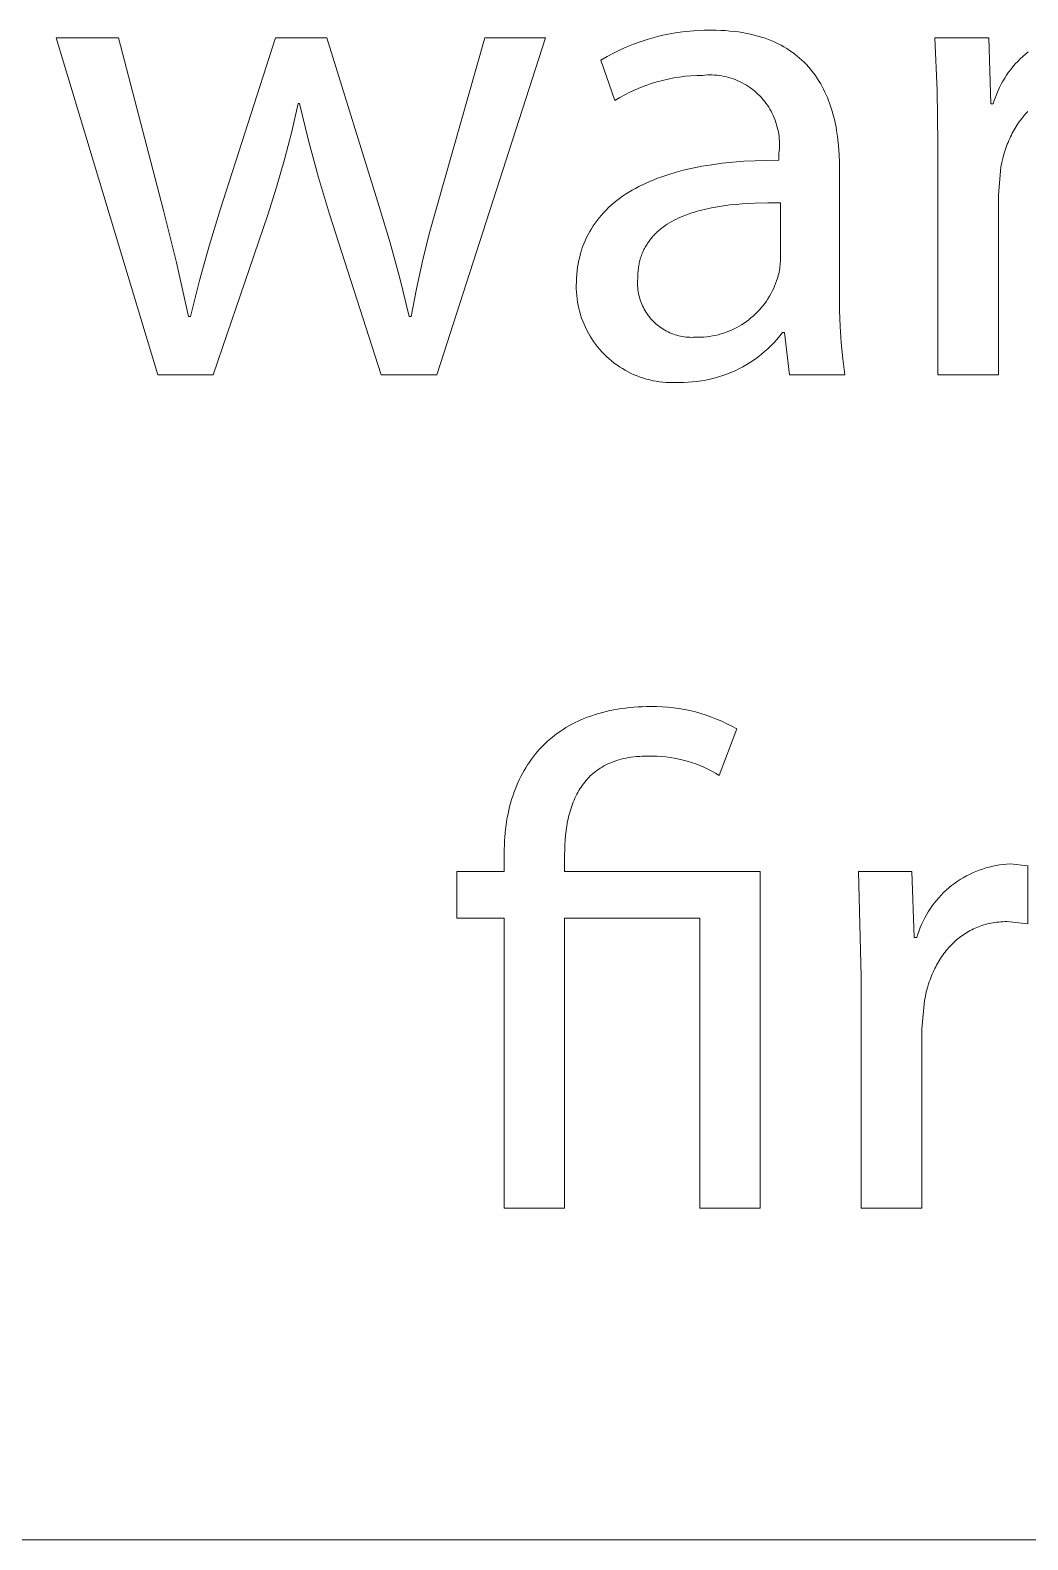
# Model space of a CAD drawing. Header units: millimetres. Extents: x 373 to 3451, y -552 to 1598.
# Drawn here: x 2617.8 to 2662, y -551.9 to -485.1 of the extents above; entities that cross this region are included whole.
import ezdxf

# ---------------------------------------------------------------- set-up
doc = ezdxf.new("R2010")
doc.units = ezdxf.units.MM
doc.header["$MEASUREMENT"] = 0
doc.layers.add('Domyślny', color=7, linetype='Continuous', true_color=0x000000)

msp = doc.modelspace()

# ---------------------------------------------------------------- linework, layer by layer
at = {"layer": 'Domyślny', "color": 18, "lineweight": 15, "true_color": 0x000000}
for p, q in [((2623.444, -500.356), (2618.944, -485.444)), ((2618.944, -485.444), (2621.712, -485.444)), ((2621.712, -485.444), (2623.69, -493.028)), ((2626.211, -493.049), (2628.65, -485.444)), ((2628.65, -485.444), (2630.925, -485.444)), ((2630.925, -485.444), (2633.242, -492.905)), ((2635.794, -492.926), (2637.925, -485.444)), ((2640.61, -485.444), (2635.794, -500.356)), ((2637.925, -485.444), (2640.61, -485.444)), ((2644.199, -485.844), (2644.496, -485.723)), ((2644.496, -485.723), (2644.798, -485.613)), ((2644.798, -485.613), (2645.103, -485.513)), ((2645.103, -485.513), (2645.412, -485.424)), ((2645.412, -485.424), (2645.724, -485.346)), ((2645.724, -485.346), (2646.038, -485.279)), ((2646.038, -485.279), (2646.354, -485.222)), ((2646.354, -485.222), (2646.672, -485.176)), ((2646.672, -485.176), (2646.991, -485.142)), ((2646.991, -485.142), (2647.312, -485.118)), ((2647.312, -485.118), (2647.633, -485.106)), ((2647.633, -485.106), (2647.954, -485.105)), ((2647.954, -485.105), (2648.165, -485.107)), ((2648.165, -485.107), (2648.37, -485.114)), ((2648.37, -485.114), (2648.571, -485.125)), ((2648.571, -485.125), (2648.767, -485.141)), ((2648.767, -485.141), (2648.959, -485.16)), ((2648.959, -485.16), (2649.145, -485.184)), ((2649.145, -485.184), (2649.327, -485.212)), ((2649.327, -485.212), (2649.504, -485.245)), ((2649.504, -485.245), (2649.676, -485.281)), ((2649.676, -485.281), (2649.844, -485.321)), ((2649.844, -485.321), (2650.008, -485.365)), ((2650.008, -485.365), (2650.167, -485.412)), ((2650.167, -485.412), (2650.321, -485.463)), ((2650.321, -485.463), (2650.471, -485.518)), ((2650.471, -485.518), (2650.617, -485.577)), ((2650.617, -485.577), (2650.759, -485.638)), ((2650.759, -485.638), (2650.897, -485.704)), ((2650.897, -485.704), (2651.03, -485.772)), ((2657.941, -487.771), (2657.841, -485.445)), ((2657.841, -485.445), (2660.219, -485.445)), ((2660.219, -485.445), (2660.311, -488.366)), ((2643.055, -486.427), (2643.333, -486.266)), ((2643.67, -488.221), (2643.055, -486.427)), ((2643.333, -486.266), (2643.617, -486.116)), ((2643.617, -486.116), (2643.905, -485.975)), ((2643.905, -485.975), (2644.199, -485.844)), ((2651.03, -485.772), (2651.159, -485.844)), ((2651.159, -485.844), (2651.285, -485.919)), ((2651.285, -485.919), (2651.406, -485.997)), ((2651.406, -485.997), (2651.523, -486.078)), ((2651.523, -486.078), (2651.637, -486.162)), ((2651.637, -486.162), (2651.747, -486.248)), ((2651.747, -486.248), (2651.853, -486.338)), ((2651.853, -486.338), (2651.955, -486.43)), ((2661.504, -486.487), (2661.614, -486.376)), ((2661.614, -486.376), (2661.728, -486.269)), ((2661.728, -486.269), (2661.845, -486.166)), ((2661.845, -486.166), (2661.967, -486.067)), ((2647.661, -487.094), (2647.554, -487.103)), ((2647.767, -487.088), (2647.661, -487.094)), ((2647.874, -487.085), (2647.767, -487.088)), ((2647.981, -487.087), (2647.874, -487.085)), ((2648.088, -487.092), (2647.981, -487.087)), ((2648.195, -487.101), (2648.088, -487.092)), ((2651.955, -486.43), (2652.054, -486.525)), ((2652.054, -486.525), (2652.149, -486.623)), ((2652.149, -486.623), (2652.24, -486.723)), ((2652.24, -486.723), (2652.328, -486.825)), ((2652.328, -486.825), (2652.413, -486.93)), ((2652.413, -486.93), (2652.494, -487.037)), ((2652.494, -487.037), (2652.572, -487.146)), ((2660.929, -487.226), (2661.014, -487.095)), ((2661.014, -487.095), (2661.103, -486.966)), ((2661.103, -486.966), (2661.197, -486.841)), ((2661.197, -486.841), (2661.295, -486.72)), ((2661.295, -486.72), (2661.397, -486.601)), ((2661.397, -486.601), (2661.504, -486.487)), ((2644.574, -487.742), (2644.342, -487.85)), ((2644.809, -487.643), (2644.574, -487.742)), ((2645.048, -487.551), (2644.809, -487.643)), ((2645.29, -487.468), (2645.048, -487.551)), ((2645.534, -487.393), (2645.29, -487.468)), ((2645.782, -487.326), (2645.534, -487.393)), ((2646.031, -487.268), (2645.782, -487.326)), ((2646.282, -487.219), (2646.031, -487.268)), ((2646.534, -487.178), (2646.282, -487.219)), ((2646.788, -487.147), (2646.534, -487.178)), ((2647.043, -487.123), (2646.788, -487.147)), ((2647.298, -487.109), (2647.043, -487.123)), ((2647.554, -487.103), (2647.298, -487.109)), ((2648.301, -487.113), (2648.195, -487.101)), ((2648.407, -487.129), (2648.301, -487.113)), ((2648.512, -487.149), (2648.407, -487.129)), ((2648.616, -487.173), (2648.512, -487.149)), ((2648.719, -487.2), (2648.616, -487.173)), ((2648.822, -487.231), (2648.719, -487.2)), ((2648.923, -487.265), (2648.822, -487.231)), ((2649.023, -487.303), (2648.923, -487.265)), ((2649.122, -487.344), (2649.023, -487.303)), ((2649.219, -487.389), (2649.122, -487.344)), ((2649.315, -487.437), (2649.219, -487.389)), ((2649.409, -487.488), (2649.315, -487.437)), ((2649.501, -487.543), (2649.409, -487.488)), ((2649.591, -487.6), (2649.501, -487.543)), ((2649.679, -487.661), (2649.591, -487.6)), ((2649.764, -487.725), (2649.679, -487.661)), ((2649.848, -487.792), (2649.764, -487.725)), ((2652.572, -487.146), (2652.646, -487.257)), ((2652.646, -487.257), (2652.718, -487.371)), ((2652.718, -487.371), (2652.786, -487.486)), ((2652.786, -487.486), (2652.851, -487.603)), ((2652.851, -487.603), (2652.913, -487.722)), ((2652.913, -487.722), (2652.972, -487.843)), ((2660.637, -487.778), (2660.702, -487.637)), ((2660.702, -487.637), (2660.773, -487.497)), ((2660.773, -487.497), (2660.849, -487.36)), ((2660.849, -487.36), (2660.929, -487.226)), ((2629.654, -488.345), (2629.374, -489.591)), ((2629.716, -488.345), (2629.654, -488.345)), ((2630.109, -489.991), (2629.716, -488.345)), ((2643.889, -488.089), (2643.67, -488.221)), ((2644.113, -487.966), (2643.889, -488.089)), ((2644.342, -487.85), (2644.113, -487.966)), ((2649.929, -487.861), (2649.848, -487.792)), ((2650.008, -487.934), (2649.929, -487.861)), ((2650.084, -488.009), (2650.008, -487.934)), ((2650.158, -488.086), (2650.084, -488.009)), ((2650.228, -488.167), (2650.158, -488.086)), ((2650.296, -488.249), (2650.228, -488.167)), ((2650.361, -488.334), (2650.296, -488.249)), ((2650.423, -488.421), (2650.361, -488.334)), ((2650.482, -488.511), (2650.423, -488.421)), ((2652.972, -487.843), (2653.028, -487.965)), ((2653.028, -487.965), (2653.081, -488.089)), ((2653.081, -488.089), (2653.131, -488.215)), ((2653.131, -488.215), (2653.179, -488.342)), ((2653.179, -488.342), (2653.223, -488.47)), ((2657.964, -490.098), (2657.941, -487.771)), ((2660.311, -488.366), (2660.424, -488.366)), ((2660.424, -488.366), (2660.469, -488.216)), ((2660.469, -488.216), (2660.52, -488.069)), ((2660.52, -488.069), (2660.576, -487.922)), ((2660.576, -487.922), (2660.637, -487.778)), ((2650.538, -488.602), (2650.482, -488.511)), ((2650.591, -488.695), (2650.538, -488.602)), ((2650.64, -488.79), (2650.591, -488.695)), ((2650.686, -488.887), (2650.64, -488.79)), ((2650.728, -488.985), (2650.686, -488.887)), ((2650.768, -489.084), (2650.728, -488.985)), ((2650.803, -489.185), (2650.768, -489.084)), ((2653.223, -488.47), (2653.265, -488.6)), ((2653.265, -488.6), (2653.305, -488.731)), ((2653.305, -488.731), (2653.342, -488.863)), ((2653.342, -488.863), (2653.376, -488.996)), ((2653.376, -488.996), (2653.407, -489.13)), ((2661.629, -489.082), (2661.579, -489.15)), ((2661.68, -489.015), (2661.629, -489.082)), ((2661.732, -488.949), (2661.68, -489.015)), ((2661.785, -488.885), (2661.732, -488.949)), ((2661.84, -488.822), (2661.785, -488.885)), ((2661.895, -488.761), (2661.84, -488.822)), ((2661.952, -488.701), (2661.895, -488.761)), ((2629.374, -489.591), (2629.057, -490.829)), ((2650.835, -489.287), (2650.803, -489.185)), ((2650.864, -489.39), (2650.835, -489.287)), ((2650.889, -489.494), (2650.864, -489.39)), ((2650.91, -489.599), (2650.889, -489.494)), ((2650.928, -489.704), (2650.91, -489.599)), ((2650.942, -489.81), (2650.928, -489.704)), ((2653.407, -489.13), (2653.437, -489.265)), ((2653.437, -489.265), (2653.464, -489.401)), ((2653.464, -489.401), (2653.488, -489.538)), ((2653.488, -489.538), (2653.531, -489.814)), ((2661.225, -489.745), (2661.186, -489.824)), ((2661.265, -489.666), (2661.225, -489.745)), ((2661.306, -489.588), (2661.265, -489.666)), ((2661.349, -489.512), (2661.306, -489.588)), ((2661.392, -489.437), (2661.349, -489.512)), ((2661.437, -489.364), (2661.392, -489.437)), ((2661.483, -489.291), (2661.437, -489.364)), ((2661.531, -489.22), (2661.483, -489.291)), ((2661.579, -489.15), (2661.531, -489.22)), ((2630.553, -491.625), (2630.109, -489.991)), ((2650.952, -489.917), (2650.942, -489.81)), ((2650.948, -490.451), (2650.956, -490.344)), ((2650.959, -490.024), (2650.952, -489.917)), ((2650.956, -490.344), (2650.961, -490.237)), ((2650.962, -490.131), (2650.959, -490.024)), ((2650.961, -490.237), (2650.962, -490.131)), ((2653.531, -489.814), (2653.564, -490.091)), ((2653.564, -490.091), (2653.59, -490.371)), ((2653.59, -490.371), (2653.608, -490.651)), ((2657.964, -500.357), (2657.964, -490.098)), ((2660.951, -490.415), (2660.896, -490.594)), ((2661.012, -490.241), (2660.951, -490.415)), ((2661.044, -490.155), (2661.012, -490.241)), ((2661.078, -490.071), (2661.044, -490.155)), ((2661.113, -489.988), (2661.078, -490.071)), ((2661.149, -489.905), (2661.113, -489.988)), ((2661.186, -489.824), (2661.149, -489.905)), ((2629.057, -490.829), (2628.703, -492.057)), ((2647.529, -491.129), (2647.97, -491.057)), ((2647.97, -491.057), (2648.426, -490.996)), ((2648.426, -490.996), (2648.897, -490.947)), ((2648.897, -490.947), (2649.384, -490.909)), ((2649.384, -490.909), (2649.886, -490.882)), ((2649.886, -490.882), (2650.404, -490.868)), ((2650.404, -490.868), (2650.936, -490.865)), ((2650.936, -490.557), (2650.948, -490.451)), ((2650.936, -490.865), (2650.936, -490.557)), ((2653.608, -490.651), (2653.618, -490.932)), ((2653.618, -490.932), (2653.621, -491.213)), ((2660.801, -490.963), (2660.762, -491.154)), ((2660.846, -490.777), (2660.801, -490.963)), ((2660.896, -490.594), (2660.846, -490.777)), ((2631.048, -493.243), (2630.553, -491.625)), ((2645.224, -491.796), (2645.394, -491.725)), ((2645.394, -491.725), (2645.568, -491.657)), ((2645.568, -491.657), (2645.746, -491.592)), ((2645.746, -491.592), (2645.928, -491.529)), ((2645.928, -491.529), (2646.114, -491.47)), ((2646.114, -491.47), (2646.304, -491.413)), ((2646.304, -491.413), (2646.498, -491.358)), ((2646.498, -491.358), (2646.696, -491.307)), ((2646.696, -491.307), (2647.105, -491.212)), ((2647.105, -491.212), (2647.529, -491.129)), ((2653.621, -491.213), (2653.621, -496.789)), ((2660.762, -491.154), (2660.649, -492.414)), ((2628.703, -492.057), (2628.312, -493.274)), ((2644.015, -492.458), (2644.152, -492.366)), ((2644.152, -492.366), (2644.292, -492.276)), ((2644.292, -492.276), (2644.437, -492.19)), ((2644.437, -492.19), (2644.586, -492.106)), ((2644.586, -492.106), (2644.739, -492.024)), ((2644.739, -492.024), (2644.897, -491.945)), ((2644.897, -491.945), (2645.058, -491.869)), ((2645.058, -491.869), (2645.224, -491.796)), ((2660.649, -492.414), (2660.649, -500.357)), ((2623.69, -493.028), (2624.28, -495.392)), ((2625.733, -494.612), (2626.211, -493.049)), ((2633.242, -492.905), (2633.727, -494.516)), ((2635.459, -494.125), (2635.794, -492.926)), ((2643.181, -493.176), (2643.287, -493.066)), ((2643.287, -493.066), (2643.398, -492.958)), ((2643.398, -492.958), (2643.513, -492.853)), ((2643.513, -492.853), (2643.632, -492.75)), ((2643.632, -492.75), (2643.756, -492.65)), ((2643.756, -492.65), (2643.883, -492.553)), ((2643.883, -492.553), (2644.015, -492.458)), ((2647.446, -493.084), (2647.322, -493.118)), ((2647.698, -493.022), (2647.446, -493.084)), ((2647.957, -492.967), (2647.698, -493.022)), ((2648.221, -492.918), (2647.957, -492.967)), ((2648.489, -492.877), (2648.221, -492.918)), ((2648.762, -492.842), (2648.489, -492.877)), ((2649.037, -492.813), (2648.762, -492.842)), ((2649.315, -492.789), (2649.037, -492.813)), ((2649.595, -492.771), (2649.315, -492.789)), ((2649.876, -492.758), (2649.595, -492.771)), ((2650.439, -492.746), (2649.876, -492.758)), ((2650.998, -492.75), (2650.439, -492.746)), ((2650.998, -495.333), (2650.998, -492.75)), ((2628.312, -493.274), (2625.903, -500.356)), ((2633.334, -500.356), (2631.048, -493.243)), ((2642.635, -493.893), (2642.715, -493.767)), ((2642.715, -493.767), (2642.799, -493.644)), ((2642.799, -493.644), (2642.888, -493.523)), ((2642.888, -493.523), (2642.981, -493.405)), ((2642.981, -493.405), (2643.079, -493.289)), ((2643.079, -493.289), (2643.181, -493.176)), ((2645.901, -493.755), (2645.809, -493.82)), ((2645.996, -493.692), (2645.901, -493.755)), ((2646.093, -493.632), (2645.996, -493.692)), ((2646.193, -493.574), (2646.093, -493.632)), ((2646.296, -493.519), (2646.193, -493.574)), ((2646.401, -493.465), (2646.296, -493.519)), ((2646.508, -493.414), (2646.401, -493.465)), ((2646.618, -493.366), (2646.508, -493.414)), ((2646.73, -493.319), (2646.618, -493.366)), ((2646.845, -493.275), (2646.73, -493.319)), ((2646.961, -493.233), (2646.845, -493.275)), ((2647.079, -493.193), (2646.961, -493.233)), ((2647.2, -493.155), (2647.079, -493.193)), ((2647.322, -493.118), (2647.2, -493.155)), ((2635.159, -495.333), (2635.459, -494.125)), ((2642.302, -494.559), (2642.36, -494.421)), ((2642.36, -494.421), (2642.422, -494.285)), ((2642.422, -494.285), (2642.489, -494.152)), ((2642.489, -494.152), (2642.56, -494.021)), ((2642.56, -494.021), (2642.635, -493.893)), ((2645.189, -494.437), (2645.157, -494.481)), ((2645.221, -494.393), (2645.189, -494.437)), ((2645.254, -494.35), (2645.221, -494.393)), ((2645.289, -494.308), (2645.254, -494.35)), ((2645.324, -494.266), (2645.289, -494.308)), ((2645.36, -494.226), (2645.324, -494.266)), ((2645.396, -494.185), (2645.36, -494.226)), ((2645.434, -494.146), (2645.396, -494.185)), ((2645.473, -494.107), (2645.434, -494.146)), ((2645.512, -494.069), (2645.473, -494.107)), ((2645.552, -494.032), (2645.512, -494.069)), ((2645.593, -493.995), (2645.552, -494.032)), ((2645.635, -493.959), (2645.593, -493.995)), ((2645.677, -493.923), (2645.635, -493.959)), ((2645.72, -493.888), (2645.677, -493.923)), ((2645.809, -493.82), (2645.72, -493.888)), ((2625.296, -496.187), (2625.733, -494.612)), ((2633.727, -494.516), (2634.167, -496.139)), ((2642.118, -495.137), (2642.157, -494.989)), ((2642.157, -494.989), (2642.201, -494.843)), ((2642.201, -494.843), (2642.249, -494.7)), ((2642.249, -494.7), (2642.302, -494.559)), ((2644.853, -495.071), (2644.834, -495.126)), ((2644.873, -495.018), (2644.853, -495.071)), ((2644.894, -494.965), (2644.873, -495.018)), ((2644.916, -494.914), (2644.894, -494.965)), ((2644.938, -494.863), (2644.916, -494.914)), ((2644.962, -494.812), (2644.938, -494.863)), ((2644.987, -494.763), (2644.962, -494.812)), ((2645.013, -494.714), (2644.987, -494.763)), ((2645.04, -494.666), (2645.013, -494.714)), ((2645.068, -494.619), (2645.04, -494.666)), ((2645.097, -494.572), (2645.068, -494.619)), ((2645.126, -494.526), (2645.097, -494.572)), ((2645.157, -494.481), (2645.126, -494.526)), ((2624.28, -495.392), (2624.797, -497.773)), ((2634.895, -496.55), (2635.159, -495.333)), ((2641.99, -495.914), (2642.006, -495.754)), ((2642.006, -495.754), (2642.027, -495.596)), ((2642.027, -495.596), (2642.052, -495.441)), ((2642.052, -495.441), (2642.083, -495.288)), ((2642.083, -495.288), (2642.118, -495.137)), ((2644.7, -495.774), (2644.694, -495.838)), ((2644.706, -495.711), (2644.7, -495.774)), ((2644.714, -495.649), (2644.706, -495.711)), ((2644.723, -495.587), (2644.714, -495.649)), ((2644.733, -495.527), (2644.723, -495.587)), ((2644.744, -495.467), (2644.733, -495.527)), ((2644.756, -495.408), (2644.744, -495.467)), ((2644.77, -495.35), (2644.756, -495.408)), ((2644.784, -495.293), (2644.77, -495.35)), ((2644.8, -495.236), (2644.784, -495.293)), ((2644.816, -495.18), (2644.8, -495.236)), ((2644.834, -495.126), (2644.816, -495.18)), ((2650.946, -495.81), (2650.961, -495.731)), ((2650.961, -495.731), (2650.973, -495.652)), ((2650.973, -495.652), (2650.983, -495.573)), ((2650.983, -495.573), (2650.99, -495.493)), ((2650.99, -495.493), (2650.995, -495.413)), ((2650.995, -495.413), (2650.998, -495.333)), ((2624.899, -497.773), (2625.296, -496.187)), ((2634.167, -496.139), (2634.564, -497.773)), ((2641.968, -496.409), (2641.971, -496.242)), ((2641.969, -496.556), (2641.968, -496.409)), ((2641.971, -496.242), (2641.978, -496.077)), ((2641.978, -496.077), (2641.99, -495.914)), ((2644.679, -496.184), (2644.677, -496.267)), ((2644.677, -496.267), (2644.677, -496.349)), ((2644.677, -496.349), (2644.68, -496.432)), ((2644.684, -496.102), (2644.679, -496.184)), ((2644.68, -496.432), (2644.686, -496.514)), ((2644.685, -496.035), (2644.684, -496.102)), ((2644.687, -495.968), (2644.685, -496.035)), ((2644.69, -495.903), (2644.687, -495.968)), ((2644.694, -495.838), (2644.69, -495.903)), ((2650.692, -496.547), (2650.743, -496.431)), ((2650.743, -496.431), (2650.791, -496.313)), ((2650.791, -496.313), (2650.834, -496.194)), ((2650.834, -496.194), (2650.861, -496.119)), ((2650.861, -496.119), (2650.886, -496.043)), ((2650.886, -496.043), (2650.908, -495.966)), ((2650.908, -495.966), (2650.928, -495.888)), ((2650.928, -495.888), (2650.946, -495.81)), ((2634.666, -497.773), (2634.895, -496.55)), ((2641.975, -496.702), (2641.969, -496.556)), ((2641.987, -496.848), (2641.975, -496.702)), ((2642.003, -496.994), (2641.987, -496.848)), ((2642.024, -497.139), (2642.003, -496.994)), ((2644.686, -496.514), (2644.695, -496.596)), ((2644.695, -496.596), (2644.707, -496.678)), ((2644.707, -496.678), (2644.721, -496.759)), ((2644.721, -496.759), (2644.738, -496.84)), ((2644.738, -496.84), (2644.758, -496.92)), ((2644.758, -496.92), (2644.781, -496.999)), ((2644.781, -496.999), (2644.807, -497.078)), ((2644.807, -497.078), (2644.835, -497.155)), ((2650.305, -497.2), (2650.379, -497.097)), ((2650.379, -497.097), (2650.449, -496.991)), ((2650.449, -496.991), (2650.516, -496.883)), ((2650.516, -496.883), (2650.578, -496.773)), ((2650.578, -496.773), (2650.637, -496.661)), ((2650.637, -496.661), (2650.692, -496.547)), ((2653.621, -496.789), (2653.622, -497.504)), ((2624.797, -497.773), (2624.899, -497.773)), ((2634.564, -497.773), (2634.666, -497.773)), ((2642.05, -497.283), (2642.024, -497.139)), ((2642.081, -497.426), (2642.05, -497.283)), ((2642.117, -497.568), (2642.081, -497.426)), ((2642.158, -497.709), (2642.117, -497.568)), ((2642.203, -497.848), (2642.158, -497.709)), ((2644.835, -497.155), (2644.866, -497.232)), ((2644.866, -497.232), (2644.899, -497.307)), ((2644.899, -497.307), (2644.935, -497.382)), ((2644.935, -497.382), (2644.974, -497.455)), ((2644.974, -497.455), (2645.015, -497.526)), ((2645.015, -497.526), (2645.058, -497.597)), ((2645.058, -497.597), (2645.104, -497.665)), ((2645.104, -497.665), (2645.152, -497.732)), ((2645.152, -497.732), (2645.202, -497.798)), ((2649.697, -497.842), (2649.793, -497.76)), ((2649.793, -497.76), (2649.886, -497.674)), ((2649.886, -497.674), (2649.976, -497.585)), ((2649.976, -497.585), (2650.064, -497.493)), ((2650.064, -497.493), (2650.147, -497.398)), ((2650.147, -497.398), (2650.228, -497.3)), ((2650.228, -497.3), (2650.305, -497.2)), ((2653.622, -497.504), (2653.646, -498.219)), ((2642.254, -497.986), (2642.203, -497.848)), ((2642.309, -498.121), (2642.254, -497.986)), ((2642.369, -498.255), (2642.309, -498.121)), ((2642.433, -498.387), (2642.369, -498.255)), ((2642.502, -498.516), (2642.433, -498.387)), ((2645.202, -497.798), (2645.255, -497.861)), ((2645.255, -497.861), (2645.31, -497.923)), ((2645.31, -497.923), (2645.367, -497.983)), ((2645.367, -497.983), (2645.426, -498.041)), ((2645.426, -498.041), (2645.486, -498.096)), ((2645.486, -498.096), (2645.549, -498.15)), ((2645.549, -498.15), (2645.614, -498.201)), ((2645.614, -498.201), (2645.68, -498.251)), ((2645.68, -498.251), (2645.748, -498.297)), ((2645.748, -498.297), (2645.817, -498.342)), ((2645.817, -498.342), (2645.888, -498.384)), ((2645.888, -498.384), (2645.961, -498.424)), ((2645.961, -498.424), (2646.034, -498.461)), ((2648.604, -498.471), (2648.722, -498.425)), ((2648.722, -498.425), (2648.839, -498.376)), ((2648.839, -498.376), (2648.954, -498.322)), ((2648.954, -498.322), (2649.066, -498.265)), ((2649.066, -498.265), (2649.177, -498.204)), ((2649.177, -498.204), (2649.286, -498.139)), ((2649.286, -498.139), (2649.393, -498.07)), ((2649.393, -498.07), (2649.497, -497.997)), ((2649.497, -497.997), (2649.598, -497.922)), ((2649.598, -497.922), (2649.697, -497.842)), ((2653.646, -498.219), (2653.694, -498.933)), ((2642.575, -498.643), (2642.502, -498.516)), ((2642.653, -498.767), (2642.575, -498.643)), ((2642.735, -498.889), (2642.653, -498.767)), ((2642.821, -499.007), (2642.735, -498.889)), ((2642.911, -499.123), (2642.821, -499.007)), ((2643.004, -499.235), (2642.911, -499.123)), ((2646.034, -498.461), (2646.109, -498.496)), ((2646.109, -498.496), (2646.185, -498.528)), ((2646.185, -498.528), (2646.263, -498.557)), ((2646.263, -498.557), (2646.341, -498.584)), ((2646.341, -498.584), (2646.42, -498.608)), ((2646.42, -498.608), (2646.499, -498.629)), ((2646.499, -498.629), (2646.58, -498.648)), ((2646.58, -498.648), (2646.661, -498.663)), ((2646.661, -498.663), (2646.742, -498.676)), ((2646.742, -498.676), (2646.824, -498.686)), ((2646.824, -498.686), (2646.906, -498.694)), ((2646.906, -498.694), (2646.989, -498.698)), ((2646.989, -498.698), (2647.071, -498.7)), ((2647.071, -498.7), (2647.154, -498.699)), ((2647.154, -498.699), (2647.236, -498.695)), ((2647.236, -498.695), (2647.363, -498.696)), ((2647.363, -498.696), (2647.49, -498.693)), ((2647.49, -498.693), (2647.616, -498.685)), ((2647.616, -498.685), (2647.742, -498.673)), ((2647.742, -498.673), (2647.868, -498.657)), ((2647.868, -498.657), (2647.993, -498.637)), ((2647.993, -498.637), (2648.117, -498.612)), ((2648.117, -498.612), (2648.241, -498.583)), ((2648.241, -498.583), (2648.363, -498.55)), ((2648.363, -498.55), (2648.484, -498.512)), ((2648.484, -498.512), (2648.604, -498.471)), ((2650.586, -499.067), (2650.445, -499.202)), ((2650.722, -498.927), (2650.586, -499.067)), ((2650.853, -498.782), (2650.722, -498.927)), ((2650.979, -498.633), (2650.853, -498.782)), ((2651.1, -498.48), (2650.979, -498.633)), ((2651.182, -498.48), (2651.1, -498.48)), ((2651.397, -500.355), (2651.182, -498.48)), ((2653.694, -498.933), (2653.764, -499.646)), ((2643.102, -499.344), (2643.004, -499.235)), ((2643.204, -499.45), (2643.102, -499.344)), ((2643.309, -499.552), (2643.204, -499.45)), ((2643.417, -499.651), (2643.309, -499.552)), ((2643.529, -499.745), (2643.417, -499.651)), ((2643.644, -499.836), (2643.529, -499.745)), ((2649.838, -499.691), (2649.675, -499.8)), ((2649.996, -499.577), (2649.838, -499.691)), ((2650.15, -499.457), (2649.996, -499.577)), ((2650.3, -499.332), (2650.15, -499.457)), ((2650.445, -499.202), (2650.3, -499.332)), ((2653.764, -499.646), (2653.857, -500.355)), ((2625.903, -500.356), (2623.444, -500.356)), ((2635.794, -500.356), (2633.334, -500.356)), ((2643.762, -499.923), (2643.644, -499.836)), ((2643.883, -500.005), (2643.762, -499.923)), ((2644.007, -500.084), (2643.883, -500.005)), ((2644.133, -500.158), (2644.007, -500.084)), ((2644.262, -500.227), (2644.133, -500.158)), ((2644.393, -500.293), (2644.262, -500.227)), ((2644.527, -500.353), (2644.393, -500.293)), ((2644.662, -500.409), (2644.527, -500.353)), ((2644.799, -500.461), (2644.662, -500.409)), ((2644.938, -500.507), (2644.799, -500.461)), ((2648.263, -500.454), (2648.075, -500.507)), ((2648.448, -500.394), (2648.263, -500.454)), ((2648.632, -500.328), (2648.448, -500.394)), ((2648.813, -500.255), (2648.632, -500.328)), ((2648.992, -500.176), (2648.813, -500.255)), ((2649.168, -500.091), (2648.992, -500.176)), ((2649.34, -500), (2649.168, -500.091)), ((2649.51, -499.903), (2649.34, -500)), ((2649.675, -499.8), (2649.51, -499.903)), ((2653.857, -500.355), (2651.397, -500.355)), ((2660.649, -500.357), (2657.964, -500.357)), ((2645.079, -500.549), (2644.938, -500.507)), ((2645.22, -500.586), (2645.079, -500.549)), ((2645.363, -500.618), (2645.22, -500.586)), ((2645.507, -500.645), (2645.363, -500.618)), ((2645.652, -500.667), (2645.507, -500.645)), ((2645.798, -500.684), (2645.652, -500.667)), ((2645.944, -500.696), (2645.798, -500.684)), ((2646.09, -500.703), (2645.944, -500.696)), ((2646.236, -500.705), (2646.09, -500.703)), ((2646.383, -500.702), (2646.236, -500.705)), ((2646.529, -500.693), (2646.383, -500.702)), ((2646.724, -500.694), (2646.529, -500.693)), ((2646.92, -500.687), (2646.724, -500.694)), ((2647.114, -500.674), (2646.92, -500.687)), ((2647.309, -500.654), (2647.114, -500.674)), ((2647.502, -500.628), (2647.309, -500.654)), ((2647.694, -500.594), (2647.502, -500.628)), ((2647.885, -500.554), (2647.694, -500.594)), ((2648.075, -500.507), (2647.885, -500.554)), ((2643.623, -515.188), (2643.795, -515.157)), ((2643.795, -515.157), (2643.97, -515.13)), ((2643.97, -515.13), (2644.148, -515.106)), ((2644.148, -515.106), (2644.329, -515.086)), ((2644.329, -515.086), (2644.513, -515.069)), ((2644.513, -515.069), (2644.699, -515.056)), ((2644.699, -515.056), (2644.888, -515.047)), ((2644.888, -515.047), (2645.08, -515.042)), ((2645.08, -515.042), (2645.275, -515.04)), ((2645.275, -515.04), (2645.523, -515.041)), ((2645.523, -515.041), (2645.771, -515.05)), ((2645.771, -515.05), (2646.018, -515.067)), ((2646.018, -515.067), (2646.265, -515.093)), ((2646.265, -515.093), (2646.51, -515.127)), ((2646.51, -515.127), (2646.755, -515.17)), ((2641.642, -515.897), (2641.777, -515.823)), ((2641.777, -515.823), (2641.915, -515.752)), ((2641.915, -515.752), (2642.056, -515.684)), ((2642.056, -515.684), (2642.199, -515.619)), ((2642.199, -515.619), (2642.346, -515.558)), ((2642.346, -515.558), (2642.495, -515.5)), ((2642.495, -515.5), (2642.648, -515.445)), ((2642.648, -515.445), (2642.803, -515.394)), ((2642.803, -515.394), (2642.961, -515.346)), ((2642.961, -515.346), (2643.122, -515.301)), ((2643.122, -515.301), (2643.286, -515.26)), ((2643.286, -515.26), (2643.453, -515.222)), ((2643.453, -515.222), (2643.623, -515.188)), ((2646.755, -515.17), (2646.997, -515.221)), ((2646.997, -515.221), (2647.238, -515.279)), ((2647.238, -515.279), (2647.477, -515.346)), ((2647.477, -515.346), (2647.713, -515.421)), ((2647.713, -515.421), (2647.947, -515.504)), ((2647.947, -515.504), (2648.178, -515.595)), ((2648.178, -515.595), (2648.406, -515.693)), ((2648.406, -515.693), (2648.63, -515.799)), ((2648.63, -515.799), (2648.85, -515.913)), ((2640.781, -516.504), (2640.895, -516.408)), ((2640.895, -516.408), (2641.012, -516.315)), ((2641.012, -516.315), (2641.132, -516.226)), ((2641.132, -516.226), (2641.255, -516.139)), ((2641.255, -516.139), (2641.381, -516.055)), ((2641.381, -516.055), (2641.51, -515.975)), ((2641.51, -515.975), (2641.642, -515.897)), ((2649.067, -516.034), (2648.298, -518.094)), ((2648.85, -515.913), (2649.067, -516.034)), ((2640.069, -517.256), (2640.162, -517.14)), ((2640.162, -517.14), (2640.257, -517.027)), ((2640.257, -517.027), (2640.356, -516.916)), ((2640.356, -516.916), (2640.458, -516.809)), ((2640.458, -516.809), (2640.563, -516.704)), ((2640.563, -516.704), (2640.67, -516.603)), ((2640.67, -516.603), (2640.781, -516.504)), ((2639.653, -517.877), (2639.73, -517.747)), ((2639.73, -517.747), (2639.81, -517.62)), ((2639.81, -517.62), (2639.894, -517.496)), ((2639.894, -517.496), (2639.98, -517.375)), ((2639.98, -517.375), (2640.069, -517.256)), ((2642.947, -517.821), (2642.871, -517.876)), ((2643.027, -517.769), (2642.947, -517.821)), ((2643.108, -517.719), (2643.027, -517.769)), ((2643.192, -517.671), (2643.108, -517.719)), ((2643.278, -517.626), (2643.192, -517.671)), ((2643.367, -517.582), (2643.278, -517.626)), ((2643.459, -517.541), (2643.367, -517.582)), ((2643.553, -517.503), (2643.459, -517.541)), ((2643.649, -517.467), (2643.553, -517.503)), ((2643.748, -517.433), (2643.649, -517.467)), ((2643.85, -517.402), (2643.748, -517.433)), ((2643.955, -517.373), (2643.85, -517.402)), ((2644.062, -517.347), (2643.955, -517.373)), ((2644.172, -517.323), (2644.062, -517.347)), ((2644.284, -517.302), (2644.172, -517.323)), ((2644.4, -517.284), (2644.284, -517.302)), ((2644.518, -517.269), (2644.4, -517.284)), ((2644.639, -517.256), (2644.518, -517.269)), ((2644.763, -517.246), (2644.639, -517.256)), ((2644.89, -517.239), (2644.763, -517.246)), ((2645.019, -517.234), (2644.89, -517.239)), ((2645.152, -517.233), (2645.019, -517.234)), ((2645.346, -517.232), (2645.152, -517.233)), ((2645.541, -517.238), (2645.346, -517.232)), ((2645.735, -517.25), (2645.541, -517.238)), ((2645.929, -517.269), (2645.735, -517.25)), ((2646.122, -517.294), (2645.929, -517.269)), ((2646.313, -517.326), (2646.122, -517.294)), ((2646.504, -517.365), (2646.313, -517.326)), ((2646.693, -517.41), (2646.504, -517.365)), ((2646.881, -517.461), (2646.693, -517.41)), ((2647.067, -517.519), (2646.881, -517.461)), ((2647.251, -517.583), (2647.067, -517.519)), ((2647.432, -517.653), (2647.251, -517.583)), ((2647.611, -517.729), (2647.432, -517.653)), ((2647.787, -517.812), (2647.611, -517.729)), ((2647.961, -517.9), (2647.787, -517.812)), ((2639.317, -518.565), (2639.378, -518.422)), ((2639.378, -518.422), (2639.442, -518.282)), ((2639.442, -518.282), (2639.509, -518.144)), ((2639.509, -518.144), (2639.58, -518.009)), ((2639.58, -518.009), (2639.653, -517.877)), ((2642.284, -518.456), (2642.23, -518.529)), ((2642.34, -518.383), (2642.284, -518.456)), ((2642.399, -518.313), (2642.34, -518.383)), ((2642.459, -518.245), (2642.399, -518.313)), ((2642.522, -518.178), (2642.459, -518.245)), ((2642.587, -518.114), (2642.522, -518.178)), ((2642.655, -518.051), (2642.587, -518.114)), ((2642.725, -517.991), (2642.655, -518.051)), ((2642.796, -517.932), (2642.725, -517.991)), ((2642.871, -517.876), (2642.796, -517.932)), ((2648.131, -517.994), (2647.961, -517.9)), ((2648.298, -518.094), (2648.131, -517.994)), ((2639.06, -519.315), (2639.105, -519.16)), ((2639.105, -519.16), (2639.153, -519.008)), ((2639.153, -519.008), (2639.204, -518.857)), ((2639.204, -518.857), (2639.259, -518.71)), ((2639.259, -518.71), (2639.317, -518.565)), ((2641.907, -519.093), (2641.869, -519.18)), ((2641.947, -519.008), (2641.907, -519.093)), ((2641.989, -518.924), (2641.947, -519.008)), ((2642.033, -518.842), (2641.989, -518.924)), ((2642.079, -518.761), (2642.033, -518.842)), ((2642.127, -518.682), (2642.079, -518.761)), ((2642.177, -518.605), (2642.127, -518.682)), ((2642.23, -518.529), (2642.177, -518.605)), ((2638.913, -519.959), (2638.945, -519.794)), ((2638.945, -519.794), (2638.98, -519.632)), ((2638.98, -519.632), (2639.018, -519.473)), ((2639.018, -519.473), (2639.06, -519.315)), ((2641.652, -519.825), (2641.628, -519.922)), ((2641.678, -519.729), (2641.652, -519.825)), ((2641.705, -519.634), (2641.678, -519.729)), ((2641.734, -519.541), (2641.705, -519.634)), ((2641.765, -519.448), (2641.734, -519.541)), ((2641.798, -519.357), (2641.765, -519.448)), ((2641.832, -519.268), (2641.798, -519.357)), ((2641.869, -519.18), (2641.832, -519.268)), ((2638.819, -520.639), (2638.838, -520.465)), ((2638.838, -520.465), (2638.86, -520.294)), ((2638.86, -520.294), (2638.885, -520.125)), ((2638.885, -520.125), (2638.913, -519.959)), ((2641.548, -520.322), (2641.518, -520.529)), ((2641.585, -520.12), (2641.548, -520.322)), ((2641.606, -520.021), (2641.585, -520.12)), ((2641.628, -519.922), (2641.606, -520.021)), ((2638.779, -521.353), (2638.784, -521.172)), ((2638.784, -521.172), (2638.792, -520.992)), ((2638.792, -520.992), (2638.804, -520.814)), ((2638.804, -520.814), (2638.819, -520.639)), ((2641.462, -521.168), (2641.454, -521.387)), ((2641.475, -520.952), (2641.462, -521.168)), ((2641.494, -520.738), (2641.475, -520.952)), ((2641.518, -520.529), (2641.494, -520.738)), ((2638.777, -521.537), (2638.779, -521.353)), ((2638.777, -522.337), (2638.777, -521.537)), ((2641.454, -521.387), (2641.452, -521.609)), ((2641.452, -521.609), (2641.452, -522.337)), ((2636.686, -524.407), (2636.686, -522.337)), ((2636.686, -522.337), (2638.777, -522.337)), ((2641.452, -522.337), (2650.112, -522.337)), ((2650.112, -522.337), (2650.112, -537.249)), ((2654.581, -527), (2654.458, -522.337)), ((2654.458, -522.337), (2656.825, -522.337)), ((2656.825, -522.337), (2656.928, -525.268)), ((2659.23, -522.541), (2659.368, -522.47)), ((2659.368, -522.47), (2659.509, -522.403)), ((2659.509, -522.403), (2659.653, -522.341)), ((2659.653, -522.341), (2659.798, -522.284)), ((2659.798, -522.284), (2659.946, -522.233)), ((2659.946, -522.233), (2660.095, -522.186)), ((2660.095, -522.186), (2660.245, -522.145)), ((2660.245, -522.145), (2660.397, -522.109)), ((2660.397, -522.109), (2660.55, -522.078)), ((2660.55, -522.078), (2660.704, -522.053)), ((2660.704, -522.053), (2660.859, -522.033)), ((2660.859, -522.033), (2661.015, -522.018)), ((2661.015, -522.018), (2661.171, -522.009)), ((2661.171, -522.009), (2661.95, -522.091)), ((2661.95, -522.091), (2661.95, -524.653)), ((2658.226, -523.278), (2658.339, -523.171)), ((2658.339, -523.171), (2658.457, -523.068)), ((2658.457, -523.068), (2658.578, -522.969)), ((2658.578, -522.969), (2658.702, -522.875)), ((2658.702, -522.875), (2658.829, -522.785)), ((2658.829, -522.785), (2658.96, -522.699)), ((2658.96, -522.699), (2659.093, -522.618)), ((2659.093, -522.618), (2659.23, -522.541)), ((2657.717, -523.869), (2657.81, -523.744)), ((2657.81, -523.744), (2657.908, -523.622)), ((2657.908, -523.622), (2658.01, -523.504)), ((2658.01, -523.504), (2658.116, -523.389)), ((2658.116, -523.389), (2658.226, -523.278)), ((2638.777, -524.407), (2636.686, -524.407)), ((2638.777, -537.249), (2638.777, -524.407)), ((2647.437, -524.407), (2641.452, -524.407)), ((2641.452, -524.407), (2641.452, -537.249)), ((2647.437, -537.249), (2647.437, -524.407)), ((2657.317, -524.539), (2657.388, -524.4)), ((2657.388, -524.4), (2657.463, -524.263)), ((2657.463, -524.263), (2657.543, -524.129)), ((2657.543, -524.129), (2657.628, -523.997)), ((2657.628, -523.997), (2657.717, -523.869)), ((2657.04, -525.268), (2657.086, -525.118)), ((2657.086, -525.118), (2657.136, -524.971)), ((2657.136, -524.971), (2657.191, -524.825)), ((2657.191, -524.825), (2657.252, -524.681)), ((2657.252, -524.681), (2657.317, -524.539)), ((2659.054, -525.172), (2658.988, -525.219)), ((2659.121, -525.126), (2659.054, -525.172)), ((2659.189, -525.081), (2659.121, -525.126)), ((2659.257, -525.039), (2659.189, -525.081)), ((2659.327, -524.998), (2659.257, -525.039)), ((2659.398, -524.958), (2659.327, -524.998)), ((2659.47, -524.921), (2659.398, -524.958)), ((2659.543, -524.885), (2659.47, -524.921)), ((2659.617, -524.851), (2659.543, -524.885)), ((2659.692, -524.818), (2659.617, -524.851)), ((2659.768, -524.788), (2659.692, -524.818)), ((2659.845, -524.759), (2659.768, -524.788)), ((2659.922, -524.733), (2659.845, -524.759)), ((2660.001, -524.708), (2659.922, -524.733)), ((2660.081, -524.685), (2660.001, -524.708)), ((2660.161, -524.663), (2660.081, -524.685)), ((2660.243, -524.644), (2660.161, -524.663)), ((2660.325, -524.627), (2660.243, -524.644)), ((2660.409, -524.612), (2660.325, -524.627)), ((2660.493, -524.598), (2660.409, -524.612)), ((2660.578, -524.587), (2660.493, -524.598)), ((2660.664, -524.578), (2660.578, -524.587)), ((2660.751, -524.57), (2660.664, -524.578)), ((2660.839, -524.565), (2660.751, -524.57)), ((2660.928, -524.562), (2660.839, -524.565)), ((2661.017, -524.561), (2660.928, -524.562)), ((2661.95, -524.653), (2661.017, -524.561)), ((2656.928, -525.268), (2657.04, -525.268)), ((2658.339, -525.845), (2658.287, -525.911)), ((2658.393, -525.781), (2658.339, -525.845)), ((2658.447, -525.718), (2658.393, -525.781)), ((2658.503, -525.657), (2658.447, -525.718)), ((2658.559, -525.597), (2658.503, -525.657)), ((2658.617, -525.538), (2658.559, -525.597)), ((2658.676, -525.481), (2658.617, -525.538)), ((2658.737, -525.426), (2658.676, -525.481)), ((2658.798, -525.372), (2658.737, -525.426)), ((2658.86, -525.319), (2658.798, -525.372)), ((2658.924, -525.269), (2658.86, -525.319)), ((2658.988, -525.219), (2658.924, -525.269)), ((2657.914, -526.485), (2657.873, -526.562)), ((2657.956, -526.408), (2657.914, -526.485)), ((2658, -526.333), (2657.956, -526.408)), ((2658.045, -526.26), (2658, -526.333)), ((2658.091, -526.187), (2658.045, -526.26)), ((2658.138, -526.116), (2658.091, -526.187)), ((2658.187, -526.047), (2658.138, -526.116)), ((2658.236, -525.978), (2658.187, -526.047)), ((2658.287, -525.911), (2658.236, -525.978)), ((2654.581, -537.249), (2654.581, -527)), ((2657.622, -527.136), (2657.591, -527.223)), ((2657.654, -527.051), (2657.622, -527.136)), ((2657.687, -526.966), (2657.654, -527.051)), ((2657.722, -526.883), (2657.687, -526.966)), ((2657.758, -526.801), (2657.722, -526.883)), ((2657.795, -526.72), (2657.758, -526.801)), ((2657.833, -526.641), (2657.795, -526.72)), ((2657.873, -526.562), (2657.833, -526.641)), ((2657.416, -527.856), (2657.379, -528.045)), ((2657.459, -527.67), (2657.416, -527.856)), ((2657.508, -527.488), (2657.459, -527.67)), ((2657.562, -527.31), (2657.508, -527.488)), ((2657.591, -527.223), (2657.562, -527.31)), ((2657.379, -528.045), (2657.266, -529.306)), ((2657.266, -529.306), (2657.266, -537.249)), ((2641.452, -537.249), (2638.777, -537.249)), ((2650.112, -537.249), (2647.437, -537.249)), ((2657.266, -537.249), (2654.581, -537.249)), ((3447.834, -551.922), (373.001, -551.922)), ((3447.834, -551.922), (2287.646, -551.922))]:
    msp.add_line(p, q, dxfattribs=at)

doc.saveas('drawing.dxf')
